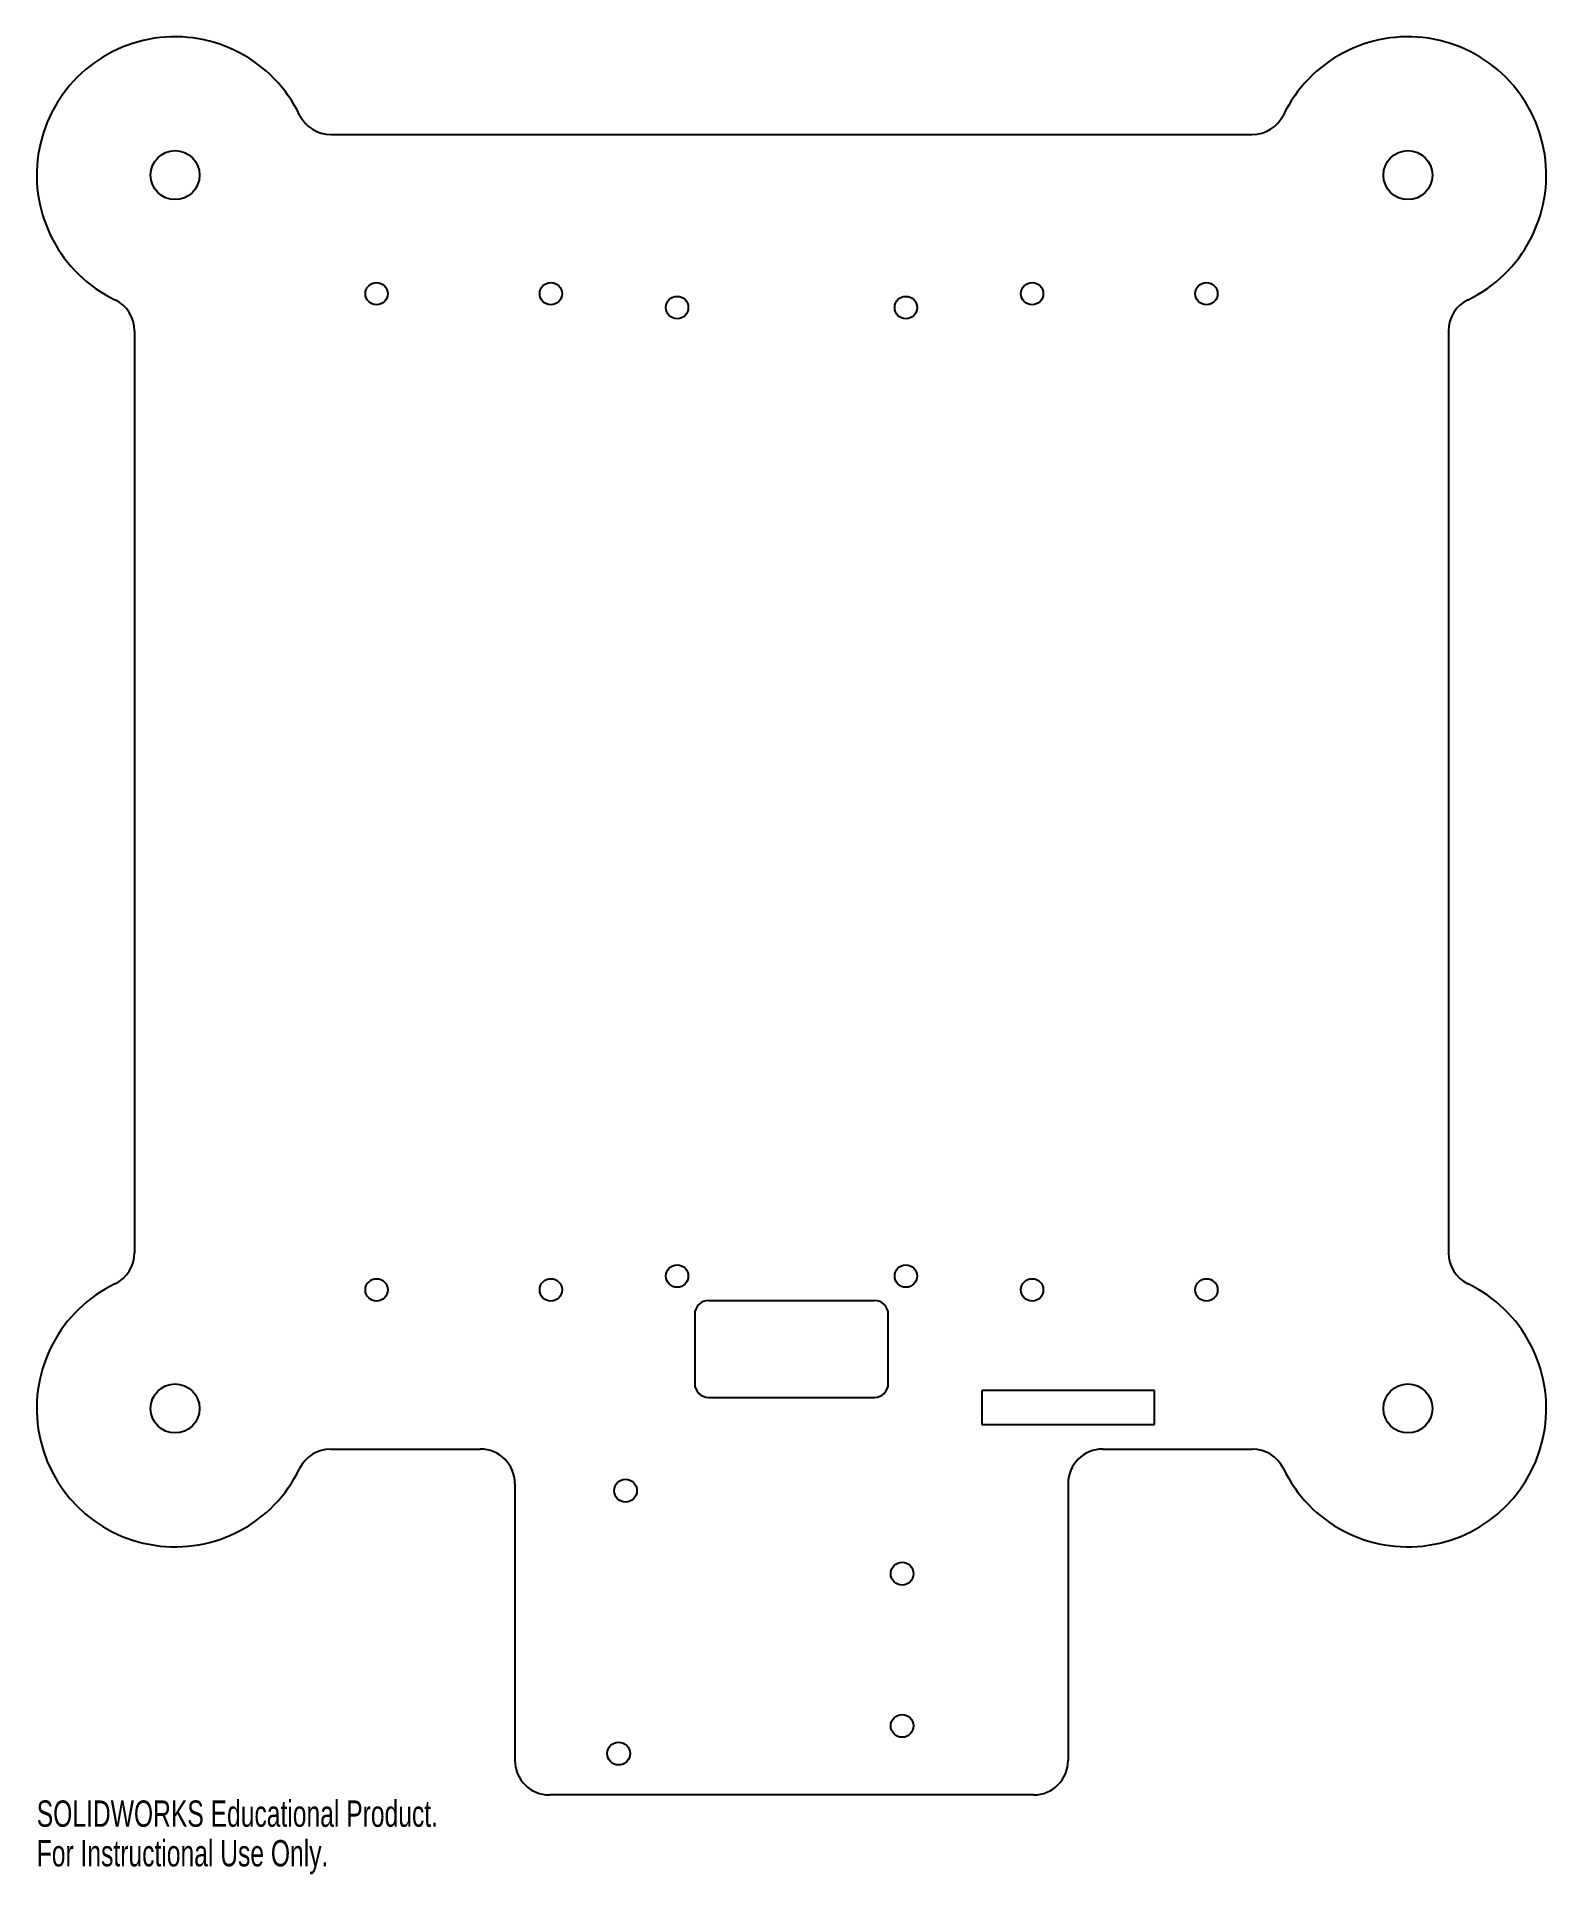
# Model space of a CAD drawing. Header units: inches. Extents: x -5.5 to 5.5, y -7.8 to 5.5.
import ezdxf

# ---------------------------------------------------------------- set-up
doc = ezdxf.new("R2010")
doc.units = ezdxf.units.IN
doc.header["$MEASUREMENT"] = 0
doc.styles.add('SLDTEXTSTYLE0', font='TXT', dxfattribs={"width": 0.7})

msp = doc.modelspace()

# ---------------------------------------------------------------- linework, layer by layer
at = {"color": 7, "linetype": 'Continuous', "lineweight": 25}
for p, q in [((-3.331, 4.75), (3.331, 4.75)), ((-4.75, 3.331), (-4.75, -3.331)), ((4.75, 3.331), (4.75, -3.331)), ((0.6, -3.678), (-0.6, -3.678)), ((-0.7, -3.777), (-0.7, -4.277)), ((0.7, -4.277), (0.7, -3.777)), ((-0.6, -4.378), (0.6, -4.378)), ((1.375, -4.327), (1.375, -4.572)), ((2.625, -4.327), (1.375, -4.327)), ((2.625, -4.572), (2.625, -4.327)), ((1.375, -4.572), (2.625, -4.572)), ((-3.331, -4.75), (-2.25, -4.75)), ((2.25, -4.75), (3.331, -4.75)), ((-2, -5), (-2, -7)), ((2, -5), (2, -7)), ((1.75, -7.25), (-1.75, -7.25))]:
    msp.add_line(p, q, dxfattribs=at)
for centre, radius in [((-4.457, 4.457), 0.177), ((4.457, 4.457), 0.177), ((-3, 3.6), 0.0807), ((-1.74, 3.6), 0.0807), ((1.74, 3.6), 0.0807), ((3, 3.6), 0.0807), ((-0.827, 3.5), 0.0807), ((0.827, 3.5), 0.0807), ((-0.827, -3.5), 0.0807), ((0.827, -3.5), 0.0807), ((-3, -3.6), 0.0807), ((-1.74, -3.6), 0.0807), ((1.74, -3.6), 0.0807), ((3, -3.6), 0.0807), ((-4.457, -4.457), 0.177), ((4.457, -4.457), 0.177), ((-1.2, -5.051), 0.0825), ((0.8, -5.651), 0.0825), ((0.8, -6.751), 0.0825), ((-1.25, -6.951), 0.0825)]:
    msp.add_circle(centre, radius, dxfattribs=at)
for centre, radius, start, end in [((-4.457, 4.457), 1, 25.7417, 244.2583), ((4.457, 4.457), 1, 295.7417, 154.2583), ((-3.331, 5), 0.25, 205.7417, 270), ((3.331, 5), 0.25, 270, 334.2583), ((-5, 3.331), 0.25, 0, 64.2583), ((5, 3.331), 0.25, 115.7417, 180), ((-5, -3.331), 0.25, 295.7417, 0), ((5, -3.331), 0.25, 180, 244.2583), ((-4.457, -4.457), 1, 115.7417, 334.2583), ((4.457, -4.457), 1, 205.7417, 64.2583), ((-0.6, -3.777), 0.1, 90, 180), ((0.6, -3.777), 0.1, 0, 90), ((-0.6, -4.277), 0.1, 180, 270), ((0.6, -4.277), 0.1, 270, 0), ((-3.331, -5), 0.25, 90, 154.2583), ((-2.25, -5), 0.25, 0, 90), ((2.25, -5), 0.25, 90, 180), ((3.331, -5), 0.25, 25.7417, 90), ((-1.75, -7), 0.25, 180, 270), ((1.75, -7), 0.25, 270, 0)]:
    msp.add_arc(centre, radius, start, end, dxfattribs=at)

# ---------------------------------------------------------------- texts
at = {"color": 7, "linetype": 'Continuous', "char_height": 0.1903, "attachment_point": 1, "style": 'SLDTEXTSTYLE0'}
for s, insert in [('SOLIDWORKS Educational Product.', (-5.457, -7.29)), ('For Instructional Use Only.', (-5.457, -7.576))]:
    msp.add_mtext(s, dxfattribs=dict(at, insert=insert))

doc.saveas('drawing.dxf')
